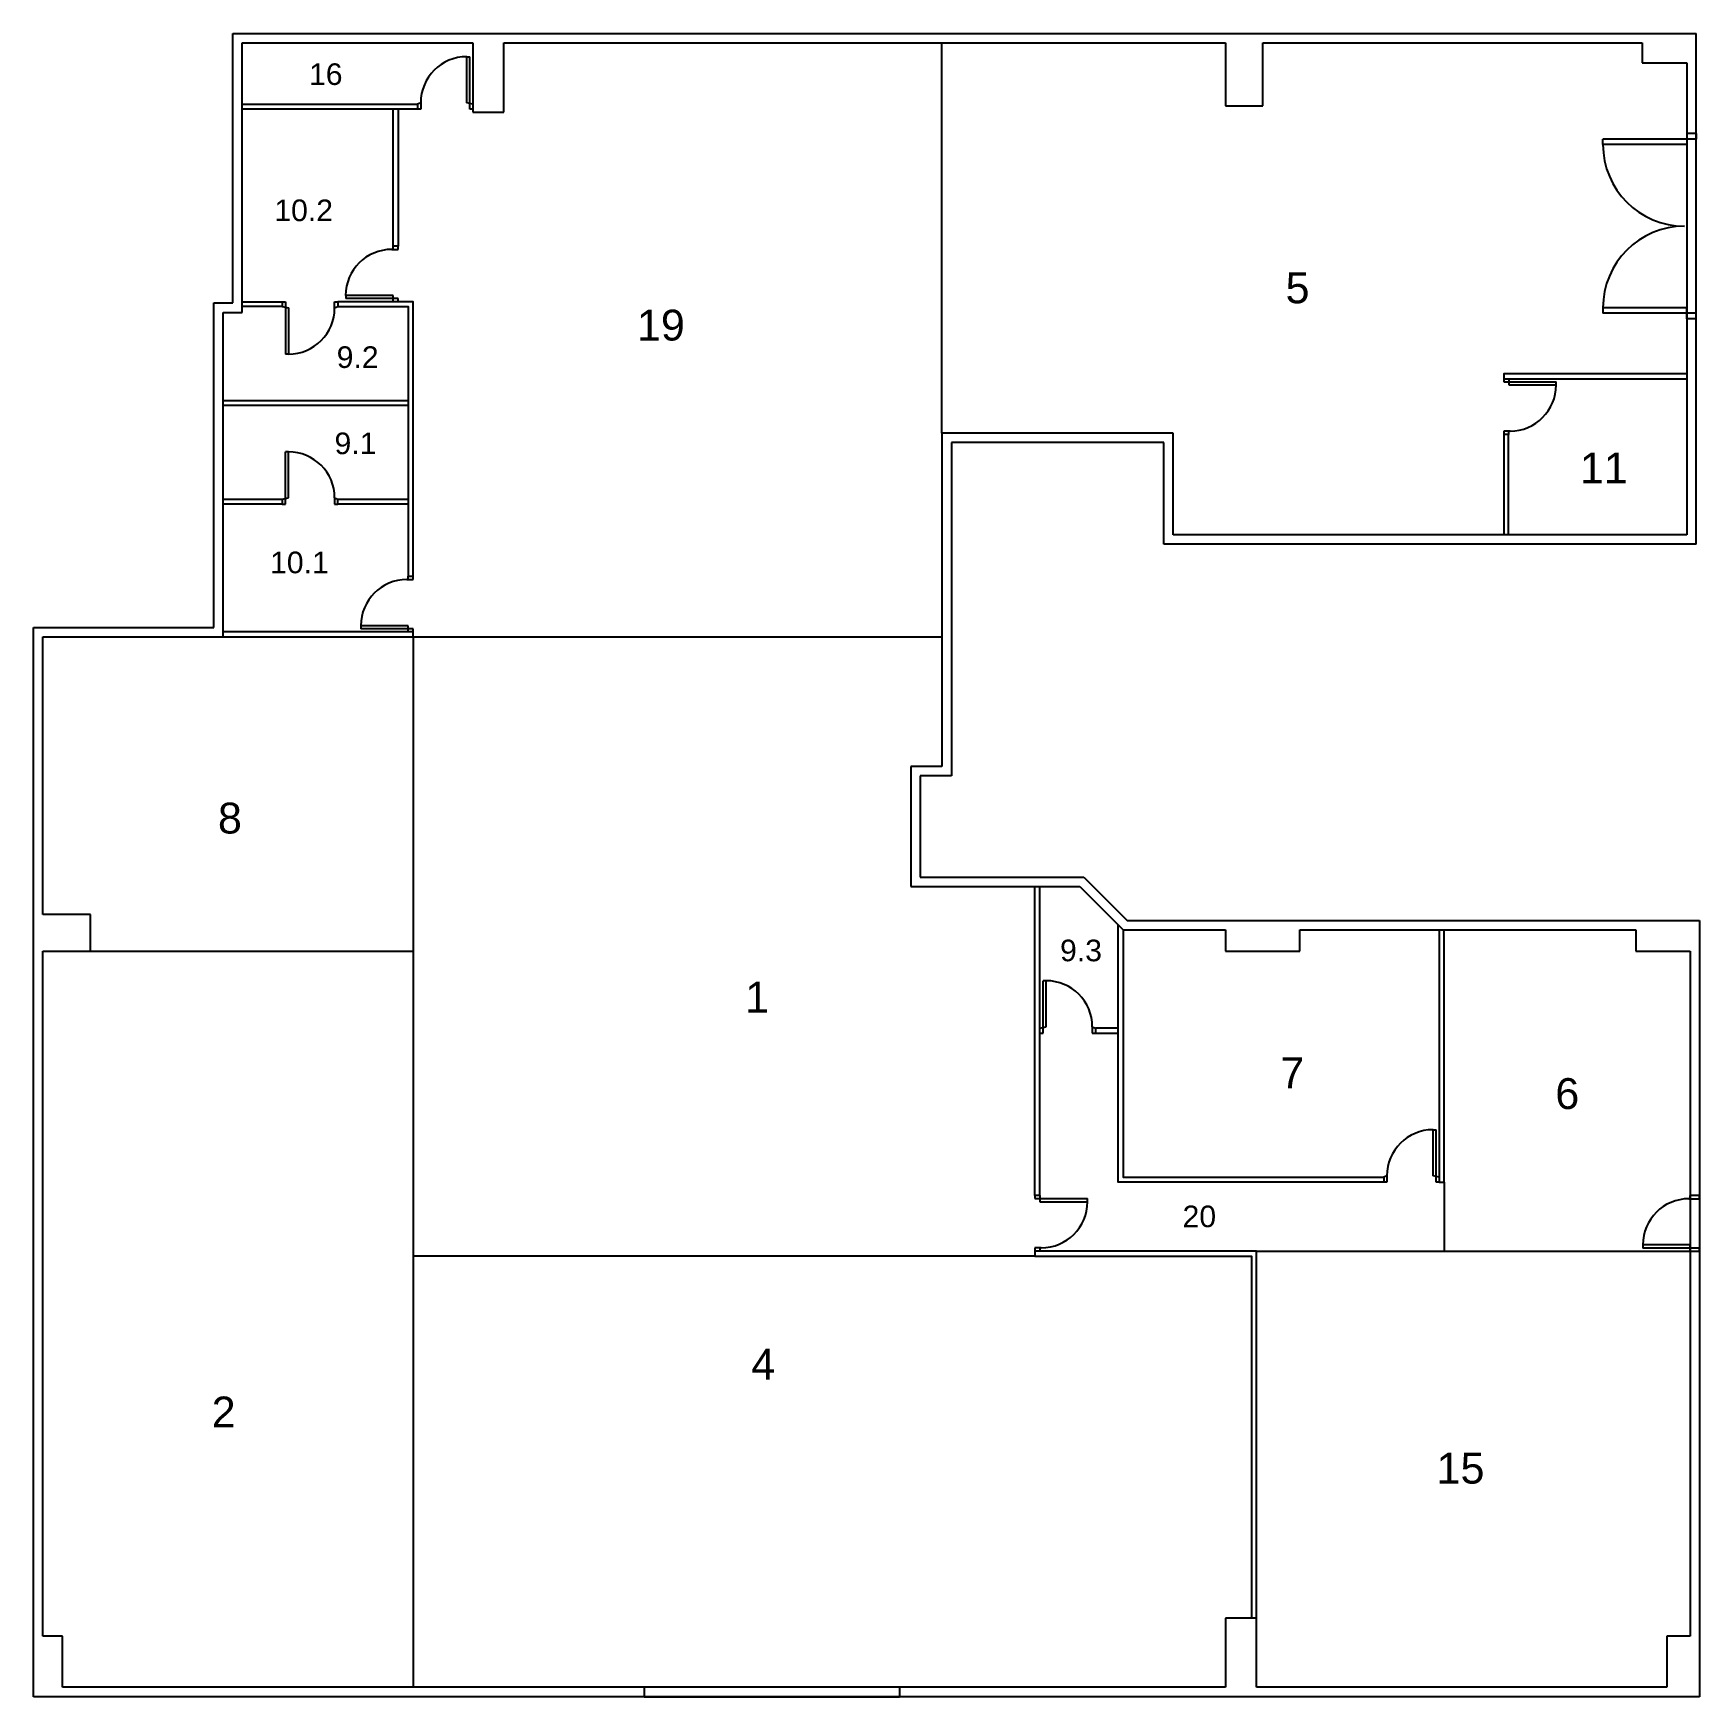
# Model space of a CAD drawing. Header units: millimetres. Extents: x 149 to 2850, y 49 to 2744.
import ezdxf

# ---------------------------------------------------------------- set-up
doc = ezdxf.new("R2010")
doc.units = ezdxf.units.MM
for name, color, linetype in [('BORDERS', 6, 'Continuous'), ('INNER_DOORS', 1, 'Continuous'), ('INNER_WALLS', 3, 'Continuous'), ('NAMES', 7, 'Continuous'), ('OUTER_DOORS', 2, 'Continuous'), ('OUTER_WALLS', 5, 'Continuous')]:
    doc.layers.add(name, color=color, linetype=linetype)
doc.styles.get("Standard").update_dxf_attribs({"font": 'arial.ttf'})

msp = doc.modelspace()

# ---------------------------------------------------------------- linework, layer by layer
at = {"layer": 'BORDERS'}
for p, q in [((1622.2, 2096.3), (1622.2, 2728.8)), ((765.1, 1766.1), (1622.2, 1766.1)), ((765.1, 1766.1), (765.1, 1256.4)), ((242.1, 1256.4), (765.1, 1256.4)), ((765.1, 1256.4), (765.1, 762.5)), ((2436.2, 882.4), (2436.2, 770.6)), ((765.1, 762.5), (765.1, 63.8)), ((1773, 762.5), (765.1, 762.5)), ((2132, 770.6), (2436.2, 770.6)), ((2436.2, 770.6), (2835.2, 770.6))]:
    msp.add_line(p, q, dxfattribs=at)
at = {"layer": 'INNER_DOORS'}
for p, q in [((852.1, 2631.4), (852.1, 2706.1)), ((852.1, 2706.1), (857.1, 2706.1)), ((857.1, 2621.2), (857.1, 2706.1)), ((777.3, 2631.4), (771.9, 2629.3)), ((777.3, 2621.2), (771.9, 2621.2)), ((777.3, 2631.4), (777.3, 2621.2)), ((861.9, 2629.3), (852.1, 2631.4)), ((862.1, 2621.2), (857.1, 2621.2)), ((730.4, 2393.9), (740.6, 2393.9)), ((732.5, 2393.9), (732.5, 2399.1)), ((740.6, 2393.9), (740.6, 2399.1)), ((553, 2309.1), (558, 2309.1)), ((553, 2301.1), (563, 2299)), ((558, 2309.1), (558, 2224.2)), ((563, 2299), (563, 2224.2)), ((637.7, 2299), (637.7, 2309.1)), ((637.7, 2309.1), (643, 2309.1)), ((637.7, 2299), (643, 2301.1)), ((732.5, 2319.1), (655.7, 2319.1)), ((655.7, 2319.1), (655.7, 2314.1)), ((740.6, 2314.1), (655.7, 2314.1)), ((732.5, 2309.1), (732.5, 2319.1)), ((740.6, 2309.1), (740.6, 2314.1)), ((563, 2224.2), (558, 2224.2)), ((2532.8, 2184.2), (2532.8, 2179.2)), ((2532.8, 2179.2), (2617.7, 2179.2)), ((2540.9, 2184.2), (2540.9, 2174.2)), ((2540.9, 2174.2), (2617.7, 2174.2)), ((2617.7, 2174.2), (2617.7, 2179.2)), ((2543, 2099.4), (2532.8, 2099.4)), ((2532.8, 2099.4), (2532.8, 2094.2)), ((2540.8, 2099.4), (2540.8, 2094.2)), ((558, 1980.9), (558, 2065.8)), ((563, 2065.8), (558, 2065.8)), ((563, 1991.1), (563, 2065.8)), ((553, 1989), (563, 1991.1)), ((553, 1980.9), (558, 1980.9)), ((637.7, 1991.1), (643, 1989)), ((637.7, 1991.1), (637.7, 1980.9)), ((637.7, 1980.9), (643, 1980.9)), ((757.1, 1858.9), (757.1, 1864.1)), ((765.1, 1858.9), (765.1, 1864.1)), ((755, 1858.9), (765.1, 1858.9)), ((757.1, 1784.1), (680.2, 1784.1)), ((680.2, 1784.1), (680.2, 1779.1)), ((757.1, 1774.1), (757.1, 1784.1)), ((765.1, 1779.1), (680.2, 1779.1)), ((765.1, 1774.1), (765.1, 1779.1)), ((1786.1, 1123.8), (1786.1, 1208.7)), ((1791.1, 1208.7), (1786.1, 1208.7)), ((1791.1, 1133.9), (1791.1, 1208.7)), ((1781.1, 1131.8), (1791.1, 1133.9)), ((1781.1, 1123.8), (1786.1, 1123.8)), ((1865.9, 1133.9), (1871.1, 1131.8)), ((1865.9, 1133.9), (1865.9, 1123.8)), ((1865.9, 1123.8), (1871.1, 1123.8)), ((2418.2, 892.5), (2418.2, 967.3)), ((2418.2, 967.3), (2423.2, 967.3)), ((2423.2, 882.4), (2423.2, 967.3)), ((2343.4, 892.5), (2338.2, 890.4)), ((2343.4, 892.5), (2343.4, 882.4)), ((2428.2, 890.4), (2418.2, 892.5)), ((2343.4, 882.4), (2338.2, 882.4)), ((2428.2, 882.4), (2423.2, 882.4)), ((1773, 860.6), (1773, 855.6)), ((1773, 855.6), (1858, 855.6)), ((1781.1, 860.6), (1781.1, 850.6)), ((1781.1, 850.6), (1858, 850.6)), ((1858, 850.6), (1858, 855.6)), ((1783.2, 775.8), (1773, 775.8)), ((1773, 775.8), (1773, 770.6)), ((1781.1, 775.8), (1781.1, 770.6))]:
    msp.add_line(p, q, dxfattribs=at)
for centre, start, end in [((852.1, 2631.4), 90, 180), ((730.4, 2319.1), 90, 180), ((563, 2299), 270, 0), ((2543, 2174.2), 270, 0), ((563, 1991.1), 0, 90), ((755, 1784.1), 90, 180), ((1791.1, 1133.9), 0, 90), ((2418.2, 892.5), 90, 180), ((1783.2, 850.6), 270, 0)]:
    msp.add_arc(centre, 74.8, start, end, dxfattribs=at)
at = {"layer": 'INNER_WALLS'}
for p, q in [((1773, 1123.8), (1773, 1361.4)), ((1781.1, 1123.8), (1781.1, 1361.4)), ((1773, 860.6), (1773, 1123.8)), ((1781.1, 860.6), (1781.1, 1123.8)), ((1781.1, 860.6), (1773, 860.6))]:
    msp.add_line(p, q, dxfattribs=at)
for points in [[(488.1, 2629.3), (771.9, 2629.3), (771.9, 2621.2), (488.1, 2621.2)], [(740.6, 2621.2), (740.6, 2399.1), (732.5, 2399.1), (732.5, 2621.2)], [(488.1, 2309.1), (553, 2309.1), (553, 2301.1), (488.1, 2301.1)], [(2829.7, 2192.2), (2532.8, 2192.2), (2532.8, 2184.2), (2829.7, 2184.2)], [(457.2, 2149), (757.1, 2149), (757.1, 2141), (457.2, 2141)], [(2540.8, 1931.2), (2540.8, 2094.2), (2532.8, 2094.2), (2532.8, 1931.2)], [(457.2, 1989), (553, 1989), (553, 1980.9), (457.2, 1980.9)], [(757.1, 1980.9), (643, 1980.9), (643, 1989), (757.1, 1989)], [(457.2, 1766.1), (765.1, 1766.1), (765.1, 1774.1), (457.2, 1774.1)], [(1916.1, 1291.1), (1916.1, 890.4), (2338.2, 890.4), (2338.2, 882.4), (1908, 882.4), (1908, 1299.1)], [(2428.2, 1291.1), (2428.2, 882.4), (2436.2, 882.4), (2436.2, 1291.1)], [(1908, 1131.8), (1871.1, 1131.8), (1871.1, 1123.8), (1908, 1123.8)], [(2132, 175.9), (2132, 770.6), (1773, 770.6), (1773, 762.5), (2123.9, 762.5), (2123.9, 175.9)]]:
    msp.add_lwpolyline(points, dxfattribs=at)
msp.add_lwpolyline([(765.1, 1864.1), (765.1, 2309.1), (643, 2309.1), (643, 2301.1), (757.1, 2301.1), (757.1, 1864.1)], close=True, dxfattribs=at)
at = {"layer": 'OUTER_DOORS'}
for p, q in [((2844.9, 2572.7), (2693.6, 2572.7)), ((2693.6, 2563.9), (2693.6, 2572.7)), ((2829.7, 2581.6), (2829.7, 2563.9)), ((2844.9, 2581.6), (2829.7, 2581.6)), ((2844.9, 2581.6), (2844.9, 2572.7)), ((2829.7, 2563.9), (2693.6, 2563.9)), ((2829.7, 2299.2), (2693.6, 2299.2)), ((2693.6, 2299.2), (2693.6, 2290.4)), ((2829.7, 2281.5), (2829.7, 2299.2)), ((2844.9, 2290.4), (2693.6, 2290.4)), ((2844.9, 2281.5), (2829.7, 2281.5)), ((2844.9, 2281.5), (2844.9, 2290.4)), ((2833.1, 855.3), (2850.4, 855.3)), ((2835.2, 855.3), (2835.2, 860.6)), ((2850.4, 860.6), (2835.2, 860.6)), ((2850.4, 855.3), (2850.4, 860.6)), ((2835.2, 780.6), (2758.3, 780.6)), ((2758.3, 780.6), (2758.3, 775.6)), ((2850.4, 775.6), (2758.3, 775.6)), ((2835.2, 770.6), (2835.2, 780.6)), ((2835.2, 770.6), (2850.4, 770.6)), ((2850.4, 770.6), (2850.4, 775.6)), ((1139.4, 63.8), (1139.4, 48.5)), ((1553.4, 63.8), (1139.4, 63.8)), ((1553.4, 63.8), (1553.4, 48.5)), ((1139.4, 48.5), (1553.4, 48.5))]:
    msp.add_line(p, q, dxfattribs=at)
for centre, radius, start, end in [((2825.9, 2563.9), 132.3, 180, 270), ((2825.9, 2299.2), 132.3, 90, 180), ((2833.1, 780.6), 74.8, 90, 180)]:
    msp.add_arc(centre, radius, start, end, dxfattribs=at)
at = {"layer": 'OUTER_WALLS'}
for p, q in [((472.8, 2307.1), (472.8, 2744)), ((472.8, 2744), (2844.9, 2744)), ((488.1, 2728.8), (861.9, 2728.8)), ((488.1, 2291.9), (488.1, 2728.8)), ((861.9, 2728.8), (861.9, 2616.2)), ((911.8, 2616.2), (911.8, 2728.8)), ((911.8, 2728.8), (2082, 2728.8)), ((2082, 2728.8), (2082, 2626.4)), ((2142.1, 2626.4), (2142.1, 2728.8)), ((2142.1, 2728.8), (2757.3, 2728.8)), ((2757.3, 2728.8), (2757.3, 2696.2)), ((2844.9, 1916), (2844.9, 2744)), ((2757.3, 2696.2), (2829.7, 2696.2)), ((2829.7, 2696.2), (2829.7, 1931.2)), ((2082, 2626.4), (2142.1, 2626.4)), ((861.9, 2616.2), (911.8, 2616.2)), ((441.9, 2307.1), (472.8, 2307.1)), ((441.9, 1781.3), (441.9, 2307.1)), ((457.2, 1766.1), (457.2, 2291.9)), ((457.2, 2291.9), (488.1, 2291.9)), ((1996.9, 2096.3), (1622.2, 2096.3)), ((1622.2, 2096.3), (1622.2, 1556.1)), ((1637.5, 2081.1), (1637.5, 1540.9)), ((1981.7, 2081.1), (1637.5, 2081.1)), ((1981.7, 1916), (1981.7, 2081.1)), ((1996.9, 1931.2), (1996.9, 2096.3)), ((2829.7, 1931.2), (1996.9, 1931.2)), ((2844.9, 1916), (1981.7, 1916)), ((149.4, 1781.3), (441.9, 1781.3)), ((149.4, 48.5), (149.4, 1781.3)), ((164.6, 1316.1), (164.6, 1766.1)), ((164.6, 1766.1), (457.2, 1766.1)), ((1622.2, 1556.1), (1571.9, 1556.1)), ((1571.9, 1556.1), (1571.9, 1361.4)), ((1587.1, 1540.9), (1587.1, 1376.6)), ((1637.5, 1540.9), (1587.1, 1540.9)), ((1571.9, 1361.4), (1845.8, 1361.4)), ((1587.1, 1376.6), (1852.1, 1376.6)), ((1845.8, 1361.4), (1916.1, 1291.1)), ((1852.1, 1376.6), (1922.4, 1306.3)), ((242.1, 1316.1), (164.6, 1316.1)), ((242.1, 1256.4), (242.1, 1316.1)), ((1922.4, 1306.3), (2850.4, 1306.3)), ((2850.4, 1306.3), (2850.4, 48.5)), ((1916.1, 1291.1), (2082, 1291.1)), ((2082, 1291.1), (2082, 1256.4)), ((2202.3, 1256.4), (2202.3, 1291.1)), ((2202.3, 1291.1), (2747.1, 1291.1)), ((2747.1, 1291.1), (2747.1, 1256.4)), ((164.6, 1256.4), (242.1, 1256.4)), ((164.6, 146.3), (164.6, 1256.4)), ((2082, 1256.4), (2202.3, 1256.4)), ((2747.1, 1256.4), (2835.2, 1256.4)), ((2835.2, 1256.4), (2835.2, 146.3)), ((2132, 175.9), (2082, 175.9)), ((2082, 175.9), (2082, 63.8)), ((2132, 63.8), (2132, 175.9)), ((196.8, 146.3), (164.6, 146.3)), ((196.8, 63.8), (196.8, 146.3)), ((2835.2, 146.3), (2797.1, 146.3)), ((2797.1, 146.3), (2797.1, 63.8)), ((2082, 63.8), (196.8, 63.8)), ((2797.1, 63.8), (2132, 63.8)), ((2850.4, 48.5), (149.4, 48.5))]:
    msp.add_line(p, q, dxfattribs=at)

# ---------------------------------------------------------------- texts
at = {"layer": 'NAMES'}
for s, height, p in [('16', 35, (596.2, 2660.4)), ('10.2', 35, (540, 2439.7)), ('5', 50, (2179.2, 2306.6)), ('19', 50, (1127.8, 2246.2)), ('9.2', 35, (641.1, 2201.8)), ('9.1', 35, (637.6, 2062.1)), ('11', 50, (2656.3, 2014.7)), ('10.1', 35, (533.1, 1869.1)), ('8', 50, (448.6, 1447.3)), ('9.3', 35, (1813.6, 1240.3)), ('1', 50, (1303, 1157.1)), ('7', 50, (2170.7, 1034.6)), ('6', 50, (2616.4, 1000.9)), ('20', 35, (2012.2, 809.3)), ('4', 50, (1313, 562.4)), ('2', 50, (438.5, 484.8)), ('15', 50, (2423.9, 393.8))]:
    msp.add_text(s, height=height, dxfattribs=at).set_placement(p)

doc.saveas('drawing.dxf')
